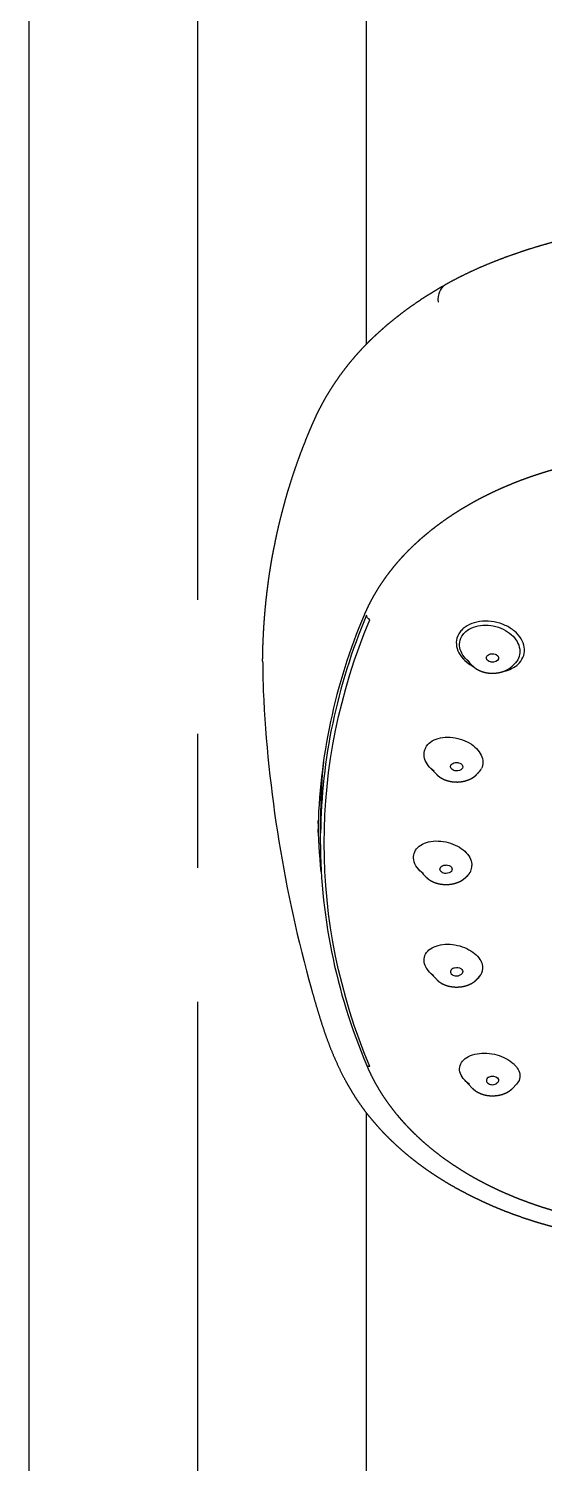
# Model space of a CAD drawing. Header units: millimetres. Extents: x 5066 to 5486, y -1867 to -1273.
# Drawn here: x 5219.42 to 5226.14, y -1583.56 to -1564.84 of the extents above; entities that cross this region are included whole.
import ezdxf

# ---------------------------------------------------------------- set-up
doc = ezdxf.new("R2010")
doc.units = ezdxf.units.MM
doc.header["$LTSCALE"] = 7
doc.header["$MEASUREMENT"] = 0
doc.linetypes.add('CENTER', pattern=[2, 1.25, -0.25, 0.25, -0.25])
doc.layers.add('CL', color=1, linetype='CENTER')
doc.layers.add('DWG', color=7, linetype='CONTINUOUS')

msp = doc.modelspace()

# ---------------------------------------------------------------- linework, layer by layer
at = {"layer": 'CL', "linetype": 'CENTER'}
msp.add_line((5221.619, -1507.542), (5221.619, -1755.515), dxfattribs=at)
at = {"layer": 'DWG'}
for p, q in [((5219.419, -1558.242), (5219.419, -1568.96)), ((5223.819, -1558.242), (5223.819, -1568.959)), ((5219.419, -1568.96), (5219.419, -1602.659)), ((5225.2, -1573.151), (5225.122, -1573.069)), ((5225.73, -1573.151), (5225.758, -1573.121)), ((5224.733, -1574.571), (5224.654, -1574.488)), ((5225.262, -1574.571), (5225.284, -1574.548)), ((5223.223, -1575.057), (5223.22, -1575.339)), ((5224.594, -1575.909), (5224.513, -1575.824)), ((5225.123, -1575.909), (5225.146, -1575.886)), ((5224.733, -1577.247), (5224.646, -1577.157)), ((5225.262, -1577.247), (5225.289, -1577.219)), ((5225.2, -1578.667), (5225.103, -1578.565)), ((5225.73, -1578.667), (5225.774, -1578.62)), ((5223.819, -1578.988), (5223.819, -1602.659))]:
    msp.add_line(p, q, dxfattribs=at)
for centre, radius, start, end in [((5230.732, -1575.451), 7.544, 156.909, 179.0923), ((5226.603, -1573.124), 4.134, 179.8179, 180.9108), ((5225.542, -1572.847), 0.385, 281.1611, 311.9758), ((5239.833, -1572.68), 17.375, 182.6454, 195.6754), ((5230.507, -1575.144), 7.284, 174.2296, 179.3151), ((5225.13, -1574.402), 0.212, 312.1511, 334.3306), ((5230.785, -1575.401), 7.566, 179.5309, 203.102), ((5225.018, -1575.761), 0.179, 310.4713, 359.6758), ((5225.166, -1577.098), 0.173, 309.3714, 25.773)]:
    msp.add_arc(centre, radius, start, end, dxfattribs=at)
at = {"layer": 'DWG', "extrusion": (0, 0, -1)}
for centre, major_axis, start_param, end_param in [((5225.465, -1573.052), (0.08, 0), 5.340708, 8.4823), ((5224.997, -1574.472), (0.08, 0), 5.026548, 8.168141), ((5238.459, -1575.101), (15.266, 0), 3.071011, 3.134818), ((5224.859, -1575.81), (0.08, 0), 4.712389, 7.853982), ((5224.997, -1577.148), (-0.08, 0), 1.256637, 4.39823), ((5225.465, -1578.567), (-0.08, 0), 0.942478, 4.08407)]:
    msp.add_ellipse(centre, major_axis=major_axis, ratio=0.690882, start_param=start_param, end_param=end_param, dxfattribs=at)
at = {"layer": 'DWG'}
for points, degree, knots in [([(5230.959, -1567.103), (5230.833, -1567.103), (5230.708, -1567.104), (5230.583, -1567.106), (5230.457, -1567.108), (5230.332, -1567.111), (5230.207, -1567.115), (5230.082, -1567.119), (5229.957, -1567.124), (5229.832, -1567.13), (5229.707, -1567.136), (5229.582, -1567.143), (5229.457, -1567.151), (5229.332, -1567.16), (5229.208, -1567.169), (5229.083, -1567.179), (5228.959, -1567.189), (5228.834, -1567.201), (5228.71, -1567.213), (5228.586, -1567.226), (5228.461, -1567.239), (5228.337, -1567.254), (5228.214, -1567.269), (5228.09, -1567.285), (5227.966, -1567.301), (5227.843, -1567.318), (5227.72, -1567.337), (5227.597, -1567.355), (5227.474, -1567.375), (5227.352, -1567.395), (5227.23, -1567.416), (5227.108, -1567.438), (5226.986, -1567.461), (5226.864, -1567.484), (5226.756, -1567.506), (5226.648, -1567.53), (5226.541, -1567.554), (5226.434, -1567.58), (5226.327, -1567.607), (5226.22, -1567.636), (5226.115, -1567.666), (5226.01, -1567.697), (5225.905, -1567.73), (5225.802, -1567.764), (5225.7, -1567.8), (5225.598, -1567.837), (5225.498, -1567.876), (5225.399, -1567.916), (5225.302, -1567.957), (5225.206, -1568), (5225.111, -1568.045), (5225.018, -1568.091), (5224.927, -1568.139), (5224.837, -1568.188)], 1, [0, 0, 0.626174, 1.252349, 1.878523, 2.504697, 3.130872, 3.757046, 4.38322, 5.009395, 5.635569, 6.261743, 6.887918, 7.514092, 8.140266, 8.766441, 9.392615, 10.018789, 10.646393, 11.273997, 11.901601, 12.529205, 13.156809, 13.784413, 14.412017, 15.039621, 15.667225, 16.294829, 16.922433, 17.550037, 18.177641, 18.805245, 19.43285, 20.060454, 20.688058, 21.247184, 21.80631, 22.365436, 22.924562, 23.483688, 24.042814, 24.60194, 25.161066, 25.720192, 26.279318, 26.838444, 27.39757, 27.956696, 28.515822, 29.074948, 29.634074, 30.1932, 30.752326, 31.311452, 31.870578, 31.870578]), ([(5222.468, -1573.094), (5222.469, -1573.005), (5222.471, -1572.916), (5222.475, -1572.827), (5222.479, -1572.738), (5222.484, -1572.65), (5222.49, -1572.561), (5222.497, -1572.472), (5222.505, -1572.384), (5222.514, -1572.295), (5222.524, -1572.207), (5222.535, -1572.119), (5222.546, -1572.031), (5222.559, -1571.942), (5222.573, -1571.855), (5222.588, -1571.767), (5222.604, -1571.679), (5222.622, -1571.59), (5222.64, -1571.501), (5222.659, -1571.413), (5222.679, -1571.324), (5222.7, -1571.236), (5222.723, -1571.148), (5222.746, -1571.061), (5222.77, -1570.973), (5222.795, -1570.885), (5222.822, -1570.798), (5222.849, -1570.711), (5222.878, -1570.623), (5222.908, -1570.536), (5222.939, -1570.449), (5222.971, -1570.362), (5223.005, -1570.275), (5223.039, -1570.188), (5223.075, -1570.101), (5223.112, -1570.014), (5223.151, -1569.927), (5223.172, -1569.88), (5223.195, -1569.832), (5223.22, -1569.785), (5223.245, -1569.737), (5223.271, -1569.689), (5223.298, -1569.641), (5223.327, -1569.594), (5223.356, -1569.546), (5223.386, -1569.499), (5223.418, -1569.452), (5223.45, -1569.405), (5223.483, -1569.358), (5223.517, -1569.312), (5223.552, -1569.266), (5223.587, -1569.221), (5223.624, -1569.176), (5223.661, -1569.132), (5223.699, -1569.088), (5223.738, -1569.045), (5223.777, -1569.002), (5223.822, -1568.956), (5223.867, -1568.91), (5223.914, -1568.865), (5223.961, -1568.821), (5224.01, -1568.777), (5224.059, -1568.733), (5224.109, -1568.69), (5224.161, -1568.648), (5224.213, -1568.606), (5224.266, -1568.565), (5224.319, -1568.524), (5224.374, -1568.484), (5224.429, -1568.445), (5224.486, -1568.406), (5224.542, -1568.368), (5224.6, -1568.33), (5224.658, -1568.294), (5224.717, -1568.258), (5224.777, -1568.222), (5224.838, -1568.187)], 1, [0, 0, 0.626196, 1.252392, 1.878588, 2.504784, 3.13098, 3.757176, 4.383372, 5.009568, 5.635764, 6.26196, 6.888156, 7.514352, 8.140548, 8.766744, 9.39294, 10.019136, 10.65688, 11.294625, 11.932369, 12.570114, 13.207858, 13.845602, 14.483347, 15.121091, 15.758836, 16.39658, 17.034325, 17.672069, 18.309814, 18.947558, 19.585303, 20.223047, 20.860791, 21.498536, 22.13628, 22.774025, 23.120874, 23.467722, 23.814571, 24.16142, 24.508269, 24.855118, 25.201966, 25.548815, 25.895664, 26.242513, 26.589362, 26.93621, 27.283059, 27.629908, 27.976757, 28.323606, 28.670454, 29.017303, 29.364152, 29.711001, 30.094111, 30.477221, 30.860332, 31.243442, 31.626553, 32.009663, 32.392773, 32.775884, 33.158994, 33.542104, 33.925215, 34.308325, 34.691436, 35.074546, 35.457656, 35.840767, 36.223877, 36.606987, 36.990098, 37.373208, 37.373208]), ([(5226.7, -1570.488), (5226.641, -1570.5), (5226.582, -1570.513), (5226.524, -1570.526), (5226.465, -1570.54), (5226.407, -1570.555), (5226.35, -1570.57), (5226.293, -1570.585), (5226.236, -1570.602), (5226.179, -1570.618), (5226.123, -1570.636), (5226.067, -1570.654), (5226.012, -1570.672), (5225.956, -1570.691), (5225.902, -1570.71), (5225.848, -1570.73), (5225.794, -1570.751), (5225.74, -1570.772), (5225.687, -1570.794), (5225.635, -1570.816), (5225.583, -1570.838), (5225.531, -1570.862), (5225.48, -1570.885), (5225.43, -1570.909), (5225.38, -1570.934), (5225.33, -1570.959), (5225.281, -1570.985), (5225.233, -1571.011), (5225.185, -1571.038), (5225.138, -1571.065), (5225.091, -1571.092), (5225.045, -1571.12), (5225, -1571.149), (5224.955, -1571.177), (5224.911, -1571.207), (5224.867, -1571.236), (5224.824, -1571.267), (5224.782, -1571.297), (5224.74, -1571.328), (5224.699, -1571.36), (5224.658, -1571.391), (5224.619, -1571.424), (5224.58, -1571.456), (5224.541, -1571.489), (5224.504, -1571.522), (5224.467, -1571.556), (5224.43, -1571.59), (5224.395, -1571.624), (5224.36, -1571.659), (5224.326, -1571.694), (5224.293, -1571.729), (5224.26, -1571.765), (5224.228, -1571.801), (5224.197, -1571.837), (5224.167, -1571.874), (5224.138, -1571.911), (5224.109, -1571.948), (5224.079, -1571.988), (5224.05, -1572.029), (5224.022, -1572.07), (5223.994, -1572.111), (5223.968, -1572.152), (5223.943, -1572.194), (5223.918, -1572.236), (5223.895, -1572.278), (5223.872, -1572.32), (5223.85, -1572.363), (5223.83, -1572.406), (5223.81, -1572.449), (5223.791, -1572.492)], 1, [4.994716, 4.994716, 5.00909, 5.023463, 5.037837, 5.05221, 5.066583, 5.080957, 5.09533, 5.109704, 5.124077, 5.138451, 5.152824, 5.167198, 5.181571, 5.195945, 5.210318, 5.224692, 5.239065, 5.253438, 5.267812, 5.282185, 5.296559, 5.310932, 5.325306, 5.339679, 5.354053, 5.368426, 5.3828, 5.397173, 5.411546, 5.42592, 5.440293, 5.454667, 5.46904, 5.483414, 5.497787, 5.512161, 5.526534, 5.540908, 5.555281, 5.569654, 5.584028, 5.598401, 5.612775, 5.627148, 5.641522, 5.655895, 5.670269, 5.684642, 5.699016, 5.713389, 5.727762, 5.742136, 5.756509, 5.770883, 5.785256, 5.79963, 5.815109, 5.830588, 5.846067, 5.861546, 5.877025, 5.892504, 5.907983, 5.923463, 5.938942, 5.954421, 5.9699, 5.985379, 6.000858, 6.000858]), ([(5225.799, -1573.133), (5225.805, -1573.128), (5225.81, -1573.122), (5225.816, -1573.116), (5225.841, -1573.088), (5225.86, -1573.055), (5225.871, -1573.02), (5225.881, -1572.986), (5225.883, -1572.949), (5225.878, -1572.912), (5225.872, -1572.875), (5225.858, -1572.838), (5225.837, -1572.803), (5225.815, -1572.767), (5225.786, -1572.733), (5225.751, -1572.704), (5225.716, -1572.674), (5225.674, -1572.648), (5225.629, -1572.627), (5225.584, -1572.606), (5225.534, -1572.591), (5225.484, -1572.582), (5225.434, -1572.573), (5225.382, -1572.57), (5225.333, -1572.574), (5225.284, -1572.577), (5225.237, -1572.588), (5225.194, -1572.604), (5225.153, -1572.62), (5225.115, -1572.642), (5225.084, -1572.668), (5225.069, -1572.681), (5225.055, -1572.695), (5225.044, -1572.711), (5225.018, -1572.744), (5225.001, -1572.782), (5224.995, -1572.822), (5224.99, -1572.857), (5224.993, -1572.895), (5225.004, -1572.931), (5225.014, -1572.967), (5225.033, -1573.004), (5225.059, -1573.037), (5225.085, -1573.071), (5225.119, -1573.103), (5225.157, -1573.13), (5225.175, -1573.142), (5225.194, -1573.154), (5225.214, -1573.165)], 3, [0, 0, 0, 0, 0.010627, 0.010627, 0.010627, 0.0632774, 0.0632774, 0.0632774, 0.1157414, 0.1157414, 0.1157414, 0.1685971, 0.1685971, 0.1685971, 0.2221921, 0.2221921, 0.2221921, 0.2765283, 0.2765283, 0.2765283, 0.3312981, 0.3312981, 0.3312981, 0.3860439, 0.3860439, 0.3860439, 0.4403562, 0.4403562, 0.4403562, 0.4940208, 0.4940208, 0.4940208, 0.5207093, 0.5207093, 0.5207093, 0.5798719, 0.5798719, 0.5798719, 0.6325164, 0.6325164, 0.6325164, 0.6854549, 0.6854549, 0.6854549, 0.7390417, 0.7390417, 0.7390417, 0.7642083, 0.7642083, 0.7642083, 0.7642083]), ([(5225.171, -1573.113), (5225.142, -1573.091), (5225.116, -1573.066), (5225.096, -1573.039), (5225.073, -1573.009), (5225.055, -1572.976), (5225.045, -1572.943), (5225.035, -1572.911), (5225.033, -1572.877), (5225.037, -1572.845), (5225.043, -1572.809), (5225.058, -1572.775), (5225.081, -1572.745), (5225.091, -1572.732), (5225.103, -1572.719), (5225.117, -1572.707), (5225.144, -1572.684), (5225.178, -1572.665), (5225.216, -1572.651), (5225.254, -1572.637), (5225.296, -1572.628), (5225.34, -1572.625), (5225.384, -1572.623), (5225.43, -1572.626), (5225.475, -1572.635), (5225.519, -1572.644), (5225.563, -1572.659), (5225.603, -1572.678), (5225.643, -1572.697), (5225.68, -1572.722), (5225.71, -1572.749), (5225.741, -1572.776), (5225.766, -1572.806), (5225.784, -1572.838), (5225.803, -1572.87), (5225.814, -1572.903), (5225.819, -1572.936), (5225.824, -1572.969), (5225.821, -1573.001), (5225.812, -1573.032), (5225.803, -1573.062), (5225.786, -1573.091), (5225.764, -1573.116), (5225.762, -1573.118), (5225.76, -1573.12), (5225.758, -1573.121)], 3, [0.2662574, 0.2662574, 0.2662574, 0.2662574, 0.3134825, 0.3134825, 0.3134825, 0.3668367, 0.3668367, 0.3668367, 0.4199595, 0.4199595, 0.4199595, 0.4797087, 0.4797087, 0.4797087, 0.5066625, 0.5066625, 0.5066625, 0.5608613, 0.5608613, 0.5608613, 0.6156673, 0.6156673, 0.6156673, 0.6708093, 0.6708093, 0.6708093, 0.7258137, 0.7258137, 0.7258137, 0.780165, 0.780165, 0.780165, 0.8335212, 0.8335212, 0.8335212, 0.8858884, 0.8858884, 0.8858884, 0.9376656, 0.9376656, 0.9376656, 0.9895291, 0.9895291, 0.9895291, 0.9934417, 0.9934417, 0.9934417, 0.9934417]), ([(5225.2, -1573.151), (5225.211, -1573.162), (5225.222, -1573.172), (5225.234, -1573.181), (5225.246, -1573.19), (5225.259, -1573.198), (5225.273, -1573.206), (5225.287, -1573.213), (5225.302, -1573.22), (5225.318, -1573.226), (5225.334, -1573.232), (5225.35, -1573.237), (5225.367, -1573.241), (5225.383, -1573.245), (5225.401, -1573.247), (5225.418, -1573.25), (5225.435, -1573.251), (5225.453, -1573.252), (5225.471, -1573.252), (5225.488, -1573.252), (5225.506, -1573.25), (5225.523, -1573.248), (5225.54, -1573.246), (5225.557, -1573.242), (5225.574, -1573.238), (5225.591, -1573.234), (5225.607, -1573.228), (5225.623, -1573.222), (5225.638, -1573.216), (5225.653, -1573.208), (5225.667, -1573.2), (5225.681, -1573.192), (5225.694, -1573.183), (5225.707, -1573.173), (5225.719, -1573.162), (5225.73, -1573.151)], 1, [0.584435, 0.584435, 0.63789, 0.691346, 0.744802, 0.798258, 0.851714, 0.90517, 0.961835, 1.018501, 1.075167, 1.131833, 1.188499, 1.245165, 1.302426, 1.359688, 1.41695, 1.474212, 1.531473, 1.588735, 1.645971, 1.703206, 1.760441, 1.817677, 1.874912, 1.932147, 1.989402, 2.046657, 2.103912, 2.161167, 2.218422, 2.275677, 2.331974, 2.38827, 2.444566, 2.500862, 2.557158, 2.557158]), ([(5224.703, -1574.532), (5224.674, -1574.51), (5224.647, -1574.484), (5224.627, -1574.457), (5224.605, -1574.428), (5224.589, -1574.397), (5224.58, -1574.367), (5224.57, -1574.332), (5224.57, -1574.296), (5224.578, -1574.263), (5224.582, -1574.249), (5224.587, -1574.236), (5224.594, -1574.223), (5224.608, -1574.196), (5224.63, -1574.171), (5224.657, -1574.151), (5224.685, -1574.13), (5224.72, -1574.114), (5224.757, -1574.103), (5224.795, -1574.092), (5224.838, -1574.086), (5224.881, -1574.086), (5224.924, -1574.086), (5224.969, -1574.091), (5225.012, -1574.102), (5225.055, -1574.112), (5225.097, -1574.128), (5225.135, -1574.147), (5225.172, -1574.167), (5225.207, -1574.19), (5225.236, -1574.216), (5225.264, -1574.241), (5225.288, -1574.27), (5225.305, -1574.299), (5225.322, -1574.328), (5225.333, -1574.359), (5225.337, -1574.389), (5225.341, -1574.419), (5225.338, -1574.449), (5225.328, -1574.476), (5225.326, -1574.482), (5225.324, -1574.488), (5225.321, -1574.494)], 3, [0.317532, 0.317532, 0.317532, 0.317532, 0.3674067, 0.3674067, 0.3674067, 0.4199895, 0.4199895, 0.4199895, 0.4802634, 0.4802634, 0.4802634, 0.5056942, 0.5056942, 0.5056942, 0.5597866, 0.5597866, 0.5597866, 0.6149898, 0.6149898, 0.6149898, 0.6707749, 0.6707749, 0.6707749, 0.7263174, 0.7263174, 0.7263174, 0.7808955, 0.7808955, 0.7808955, 0.8341678, 0.8341678, 0.8341678, 0.8862518, 0.8862518, 0.8862518, 0.9376536, 0.9376536, 0.9376536, 0.9891091, 0.9891091, 0.9891091, 1, 1, 1, 1]), ([(5224.733, -1574.571), (5224.743, -1574.581), (5224.755, -1574.591), (5224.766, -1574.6), (5224.779, -1574.609), (5224.792, -1574.617), (5224.805, -1574.625), (5224.82, -1574.633), (5224.835, -1574.639), (5224.85, -1574.646), (5224.866, -1574.651), (5224.882, -1574.656), (5224.899, -1574.66), (5224.916, -1574.664), (5224.933, -1574.667), (5224.95, -1574.669), (5224.968, -1574.671), (5224.985, -1574.671), (5225.003, -1574.672), (5225.02, -1574.671), (5225.038, -1574.67), (5225.055, -1574.668), (5225.073, -1574.665), (5225.09, -1574.662), (5225.106, -1574.658), (5225.123, -1574.653), (5225.139, -1574.648), (5225.155, -1574.642), (5225.17, -1574.635), (5225.185, -1574.628), (5225.2, -1574.62), (5225.213, -1574.611), (5225.227, -1574.602), (5225.239, -1574.592), (5225.251, -1574.582), (5225.262, -1574.571)], 1, [0.584435, 0.584435, 0.63789, 0.691346, 0.744802, 0.798258, 0.851714, 0.90517, 0.961835, 1.018501, 1.075167, 1.131833, 1.188499, 1.245165, 1.302426, 1.359688, 1.41695, 1.474212, 1.531473, 1.588735, 1.645971, 1.703206, 1.760441, 1.817677, 1.874912, 1.932147, 1.989402, 2.046657, 2.103912, 2.161167, 2.218422, 2.275677, 2.331974, 2.38827, 2.444566, 2.500862, 2.557158, 2.557158]), ([(5224.564, -1575.869), (5224.563, -1575.869), (5224.563, -1575.868), (5224.562, -1575.868), (5224.531, -1575.844), (5224.504, -1575.817), (5224.483, -1575.789), (5224.46, -1575.757), (5224.444, -1575.722), (5224.438, -1575.688), (5224.435, -1575.674), (5224.434, -1575.66), (5224.435, -1575.646), (5224.436, -1575.617), (5224.445, -1575.588), (5224.461, -1575.563), (5224.477, -1575.537), (5224.501, -1575.514), (5224.529, -1575.496), (5224.558, -1575.477), (5224.594, -1575.463), (5224.632, -1575.454), (5224.671, -1575.444), (5224.713, -1575.44), (5224.757, -1575.442), (5224.799, -1575.443), (5224.844, -1575.45), (5224.886, -1575.461), (5224.928, -1575.473), (5224.969, -1575.489), (5225.006, -1575.508), (5225.042, -1575.528), (5225.075, -1575.551), (5225.102, -1575.576), (5225.129, -1575.601), (5225.152, -1575.629), (5225.168, -1575.657), (5225.183, -1575.686), (5225.193, -1575.715), (5225.196, -1575.744), (5225.197, -1575.75), (5225.197, -1575.756), (5225.197, -1575.762)], 3, [0.3659906, 0.3659906, 0.3659906, 0.3659906, 0.367095, 0.367095, 0.367095, 0.419889, 0.419889, 0.419889, 0.4801679, 0.4801679, 0.4801679, 0.5052206, 0.5052206, 0.5052206, 0.5587492, 0.5587492, 0.5587492, 0.6134834, 0.6134834, 0.6134834, 0.6691453, 0.6691453, 0.6691453, 0.7249672, 0.7249672, 0.7249672, 0.7800925, 0.7800925, 0.7800925, 0.833961, 0.833961, 0.833961, 0.8864898, 0.8864898, 0.8864898, 0.9380522, 0.9380522, 0.9380522, 0.9893344, 0.9893344, 0.9893344, 1, 1, 1, 1]), ([(5224.594, -1575.909), (5224.605, -1575.919), (5224.616, -1575.929), (5224.628, -1575.939), (5224.64, -1575.947), (5224.653, -1575.956), (5224.666, -1575.963), (5224.681, -1575.971), (5224.696, -1575.978), (5224.712, -1575.984), (5224.727, -1575.989), (5224.744, -1575.994), (5224.76, -1575.999), (5224.777, -1576.002), (5224.794, -1576.005), (5224.812, -1576.007), (5224.829, -1576.009), (5224.847, -1576.01), (5224.864, -1576.01), (5224.882, -1576.009), (5224.899, -1576.008), (5224.917, -1576.006), (5224.934, -1576.003), (5224.951, -1576), (5224.968, -1575.996), (5224.984, -1575.991), (5225, -1575.986), (5225.016, -1575.98), (5225.032, -1575.973), (5225.047, -1575.966), (5225.061, -1575.958), (5225.075, -1575.949), (5225.088, -1575.94), (5225.1, -1575.93), (5225.112, -1575.92), (5225.123, -1575.909)], 1, [0.584435, 0.584435, 0.63789, 0.691346, 0.744802, 0.798258, 0.851714, 0.90517, 0.961835, 1.018501, 1.075167, 1.131833, 1.188499, 1.245165, 1.302426, 1.359688, 1.41695, 1.474212, 1.531473, 1.588735, 1.645971, 1.703206, 1.760441, 1.817677, 1.874912, 1.932147, 1.989402, 2.046657, 2.103912, 2.161167, 2.218422, 2.275677, 2.331974, 2.38827, 2.444566, 2.500862, 2.557158, 2.557158]), ([(5224.701, -1577.204), (5224.697, -1577.202), (5224.694, -1577.199), (5224.69, -1577.196), (5224.656, -1577.17), (5224.627, -1577.139), (5224.607, -1577.107), (5224.598, -1577.093), (5224.591, -1577.079), (5224.586, -1577.065), (5224.574, -1577.036), (5224.57, -1577.006), (5224.573, -1576.978), (5224.576, -1576.95), (5224.587, -1576.922), (5224.605, -1576.898), (5224.622, -1576.874), (5224.648, -1576.852), (5224.678, -1576.835), (5224.709, -1576.818), (5224.745, -1576.805), (5224.785, -1576.798), (5224.824, -1576.79), (5224.867, -1576.788), (5224.911, -1576.79), (5224.953, -1576.793), (5224.997, -1576.8), (5225.04, -1576.812), (5225.081, -1576.824), (5225.121, -1576.84), (5225.157, -1576.86), (5225.192, -1576.879), (5225.224, -1576.902), (5225.251, -1576.927), (5225.277, -1576.952), (5225.299, -1576.979), (5225.313, -1577.007), (5225.316, -1577.012), (5225.319, -1577.018), (5225.321, -1577.023)], 3, [0.4141276, 0.4141276, 0.4141276, 0.4141276, 0.419994, 0.419994, 0.419994, 0.4799952, 0.4799952, 0.4799952, 0.5053086, 0.5053086, 0.5053086, 0.5583663, 0.5583663, 0.5583663, 0.6125258, 0.6125258, 0.6125258, 0.6678124, 0.6678124, 0.6678124, 0.7236486, 0.7236486, 0.7236486, 0.779158, 0.779158, 0.779158, 0.833607, 0.833607, 0.833607, 0.8866985, 0.8866985, 0.8866985, 0.9386293, 0.9386293, 0.9386293, 0.9899776, 0.9899776, 0.9899776, 1, 1, 1, 1]), ([(5224.733, -1577.247), (5224.743, -1577.258), (5224.755, -1577.268), (5224.766, -1577.277), (5224.779, -1577.286), (5224.792, -1577.294), (5224.805, -1577.302), (5224.82, -1577.309), (5224.835, -1577.316), (5224.85, -1577.322), (5224.866, -1577.328), (5224.882, -1577.333), (5224.899, -1577.337), (5224.916, -1577.34), (5224.933, -1577.343), (5224.95, -1577.345), (5224.968, -1577.347), (5224.985, -1577.348), (5225.003, -1577.348), (5225.02, -1577.347), (5225.038, -1577.346), (5225.055, -1577.344), (5225.073, -1577.342), (5225.09, -1577.338), (5225.106, -1577.334), (5225.123, -1577.329), (5225.139, -1577.324), (5225.155, -1577.318), (5225.17, -1577.311), (5225.185, -1577.304), (5225.2, -1577.296), (5225.213, -1577.287), (5225.227, -1577.278), (5225.239, -1577.269), (5225.251, -1577.258), (5225.262, -1577.247)], 1, [0.584435, 0.584435, 0.63789, 0.691346, 0.744802, 0.798258, 0.851714, 0.90517, 0.961835, 1.018501, 1.075167, 1.131833, 1.188499, 1.245165, 1.302426, 1.359688, 1.41695, 1.474212, 1.531473, 1.588735, 1.645971, 1.703206, 1.760441, 1.817677, 1.874912, 1.932147, 1.989402, 2.046657, 2.103912, 2.161167, 2.218422, 2.275677, 2.331974, 2.38827, 2.444566, 2.500862, 2.557158, 2.557158]), ([(5223.104, -1577.374), (5223.147, -1577.527), (5223.193, -1577.681), (5223.241, -1577.834), (5223.292, -1577.987), (5223.349, -1578.139), (5223.412, -1578.29), (5223.481, -1578.44), (5223.558, -1578.589), (5223.644, -1578.736), (5223.674, -1578.784), (5223.705, -1578.831), (5223.738, -1578.878), (5223.771, -1578.925), (5223.806, -1578.972), (5223.842, -1579.018), (5223.879, -1579.063), (5223.917, -1579.108), (5223.956, -1579.153), (5223.995, -1579.197), (5224.036, -1579.241), (5224.078, -1579.284), (5224.121, -1579.327), (5224.165, -1579.369), (5224.209, -1579.411), (5224.255, -1579.452), (5224.301, -1579.493), (5224.348, -1579.533), (5224.396, -1579.572), (5224.445, -1579.611), (5224.496, -1579.65), (5224.548, -1579.688), (5224.6, -1579.726), (5224.654, -1579.763), (5224.708, -1579.799), (5224.763, -1579.835), (5224.82, -1579.87), (5224.876, -1579.905), (5224.934, -1579.939), (5224.993, -1579.972), (5225.052, -1580.005), (5225.112, -1580.036), (5225.172, -1580.068), (5225.234, -1580.098), (5225.296, -1580.128), (5225.358, -1580.157), (5225.421, -1580.185), (5225.485, -1580.213), (5225.55, -1580.24), (5225.614, -1580.266), (5225.672, -1580.288), (5225.73, -1580.31), (5225.789, -1580.331), (5225.848, -1580.352), (5225.908, -1580.372), (5225.968, -1580.392), (5226.028, -1580.411), (5226.089, -1580.429), (5226.15, -1580.447), (5226.212, -1580.464), (5226.274, -1580.48), (5226.336, -1580.496), (5226.398, -1580.511), (5226.461, -1580.526), (5226.524, -1580.54), (5226.587, -1580.553)], 1, [0, 0, 1.114582, 2.229164, 3.343746, 4.458327, 5.572909, 6.687491, 7.802073, 8.916655, 10.031237, 10.397789, 10.764341, 11.130893, 11.497445, 11.863998, 12.23055, 12.597102, 12.963654, 13.330206, 13.696758, 14.063311, 14.429863, 14.796415, 15.162967, 15.529519, 15.896072, 16.262624, 16.629176, 16.995728, 17.36228, 17.735213, 18.108145, 18.481078, 18.85401, 19.226943, 19.599875, 19.972808, 20.34574, 20.718673, 21.091605, 21.464538, 21.83747, 22.210403, 22.583335, 22.956267, 23.3292, 23.702132, 24.075065, 24.447997, 24.82093, 25.150615, 25.4803, 25.809985, 26.13967, 26.469356, 26.799041, 27.128726, 27.458411, 27.788096, 28.117781, 28.447467, 28.777152, 29.106837, 29.436522, 29.766207, 30.095892, 30.095892]), ([(5225.165, -1578.617), (5225.156, -1578.611), (5225.148, -1578.605), (5225.14, -1578.598), (5225.125, -1578.586), (5225.111, -1578.573), (5225.099, -1578.56), (5225.075, -1578.534), (5225.057, -1578.506), (5225.046, -1578.477), (5225.036, -1578.448), (5225.033, -1578.419), (5225.037, -1578.392), (5225.042, -1578.364), (5225.054, -1578.337), (5225.074, -1578.314), (5225.093, -1578.29), (5225.12, -1578.269), (5225.152, -1578.253), (5225.184, -1578.237), (5225.222, -1578.225), (5225.263, -1578.218), (5225.303, -1578.211), (5225.347, -1578.209), (5225.391, -1578.212), (5225.434, -1578.214), (5225.479, -1578.222), (5225.521, -1578.234), (5225.563, -1578.245), (5225.603, -1578.261), (5225.639, -1578.28), (5225.675, -1578.299), (5225.708, -1578.321), (5225.735, -1578.345), (5225.74, -1578.349), (5225.745, -1578.354), (5225.749, -1578.359)], 3, [0.4650265, 0.4650265, 0.4650265, 0.4650265, 0.4793399, 0.4793399, 0.4793399, 0.506206, 0.506206, 0.506206, 0.5594941, 0.5594941, 0.5594941, 0.61334, 0.61334, 0.61334, 0.6679531, 0.6679531, 0.6679531, 0.7231612, 0.7231612, 0.7231612, 0.7783943, 0.7783943, 0.7783943, 0.832946, 0.832946, 0.832946, 0.8863642, 0.8863642, 0.8863642, 0.938691, 0.938691, 0.938691, 0.9904258, 0.9904258, 0.9904258, 1, 1, 1, 1]), ([(5223.825, -1578.372), (5223.844, -1578.417), (5223.865, -1578.462), (5223.886, -1578.506), (5223.909, -1578.551), (5223.932, -1578.595), (5223.957, -1578.638), (5223.983, -1578.682), (5224.009, -1578.725), (5224.037, -1578.768), (5224.066, -1578.811), (5224.095, -1578.853), (5224.126, -1578.895), (5224.157, -1578.936), (5224.189, -1578.978), (5224.222, -1579.018), (5224.257, -1579.059), (5224.292, -1579.099), (5224.327, -1579.138), (5224.364, -1579.177), (5224.402, -1579.216), (5224.441, -1579.255), (5224.482, -1579.294), (5224.523, -1579.333), (5224.566, -1579.371), (5224.609, -1579.408), (5224.653, -1579.445), (5224.699, -1579.482), (5224.745, -1579.518), (5224.791, -1579.554), (5224.839, -1579.589), (5224.888, -1579.623), (5224.937, -1579.657), (5224.987, -1579.69), (5225.038, -1579.723), (5225.089, -1579.755), (5225.141, -1579.787), (5225.194, -1579.818), (5225.248, -1579.848), (5225.302, -1579.877), (5225.357, -1579.906), (5225.412, -1579.935), (5225.469, -1579.962), (5225.525, -1579.989), (5225.583, -1580.016), (5225.641, -1580.041), (5225.7, -1580.066), (5225.759, -1580.091), (5225.819, -1580.115), (5225.88, -1580.138), (5225.941, -1580.16), (5226.003, -1580.182), (5226.065, -1580.203), (5226.127, -1580.224), (5226.19, -1580.243), (5226.254, -1580.262), (5226.317, -1580.281), (5226.382, -1580.298), (5226.446, -1580.315), (5226.511, -1580.331), (5226.576, -1580.346), (5226.625, -1580.357), (5226.675, -1580.368), (5226.725, -1580.378)], 1, [0, 0, 0.334535, 0.66907, 1.003605, 1.338141, 1.672676, 2.007211, 2.341746, 2.676281, 3.010816, 3.345352, 3.679887, 4.014422, 4.348957, 4.683492, 5.018027, 5.352563, 5.687098, 6.021633, 6.356168, 6.690703, 7.034784, 7.378864, 7.722944, 8.067024, 8.411105, 8.755185, 9.099265, 9.443346, 9.787426, 10.131506, 10.475586, 10.819667, 11.163747, 11.507827, 11.851908, 12.195988, 12.540068, 12.884148, 13.228229, 13.572309, 13.91564, 14.25897, 14.602301, 14.945632, 15.288962, 15.632293, 15.975623, 16.318954, 16.662285, 17.005615, 17.348946, 17.692277, 18.035607, 18.378938, 18.722269, 19.065599, 19.40893, 19.75226, 20.095591, 20.438922, 20.698548, 20.958174, 21.2178, 21.2178]), ([(5225.749, -1578.359), (5225.769, -1578.379), (5225.786, -1578.401), (5225.798, -1578.423), (5225.813, -1578.45), (5225.821, -1578.478), (5225.821, -1578.505), (5225.822, -1578.533), (5225.815, -1578.56), (5225.801, -1578.584), (5225.789, -1578.605), (5225.772, -1578.625), (5225.751, -1578.641)], 3, [0, 0, 0, 0, 0.0420573, 0.0420573, 0.0420573, 0.0946403, 0.0946403, 0.0946403, 0.1482071, 0.1482071, 0.1482071, 0.1941148, 0.1941148, 0.1941148, 0.1941148]), ([(5225.2, -1578.667), (5225.211, -1578.677), (5225.222, -1578.687), (5225.234, -1578.696), (5225.246, -1578.705), (5225.259, -1578.713), (5225.273, -1578.721), (5225.287, -1578.728), (5225.302, -1578.735), (5225.318, -1578.741), (5225.334, -1578.747), (5225.35, -1578.752), (5225.367, -1578.756), (5225.384, -1578.76), (5225.401, -1578.763), (5225.418, -1578.765), (5225.435, -1578.766), (5225.453, -1578.767), (5225.471, -1578.767), (5225.488, -1578.767), (5225.506, -1578.765), (5225.523, -1578.764), (5225.54, -1578.761), (5225.557, -1578.758), (5225.574, -1578.754), (5225.591, -1578.749), (5225.607, -1578.743), (5225.623, -1578.737), (5225.638, -1578.731), (5225.653, -1578.723), (5225.667, -1578.715), (5225.681, -1578.707), (5225.694, -1578.698), (5225.707, -1578.688), (5225.719, -1578.678), (5225.73, -1578.667)], 1, [0.584435, 0.584435, 0.63789, 0.691346, 0.744802, 0.798258, 0.851714, 0.90517, 0.961835, 1.018501, 1.075167, 1.131833, 1.188499, 1.245165, 1.302426, 1.359688, 1.41695, 1.474212, 1.531473, 1.588735, 1.645971, 1.703206, 1.760441, 1.817677, 1.874912, 1.932147, 1.989402, 2.046657, 2.103912, 2.161167, 2.218422, 2.275677, 2.331974, 2.38827, 2.444566, 2.500862, 2.557158, 2.557158])]:
    msp.add_open_spline(points, degree=degree, knots=knots, dxfattribs=at)
for points in [[(5224.839, -1568.192), (5224.782, -1568.225), (5224.749, -1568.301), (5224.754, -1568.411)], [(5223.865, -1578.386), (5223.072, -1576.494), (5223.072, -1574.447), (5223.865, -1572.554)], [(5223.823, -1572.494), (5223.434, -1573.419), (5223.234, -1574.379), (5223.223, -1575.339)], [(5223.865, -1572.554), (5223.84, -1572.542), (5223.821, -1572.517), (5223.823, -1572.494)], [(5222.468, -1573.094), (5222.468, -1573.1), (5222.468, -1573.106), (5222.469, -1573.112)], [(5222.469, -1573.118), (5222.469, -1573.239), (5222.471, -1573.36), (5222.477, -1573.481)], [(5225.418, -1573.097), (5225.41, -1573.093), (5225.395, -1573.082), (5225.384, -1573.061), (5225.385, -1573.039), (5225.399, -1573.019), (5225.422, -1573.004), (5225.452, -1572.996), (5225.484, -1572.997), (5225.504, -1573.003), (5225.512, -1573.008)], [(5225.749, -1573.131), (5225.747, -1573.133), (5225.745, -1573.134), (5225.743, -1573.136)], [(5224.973, -1574.524), (5224.963, -1574.522), (5224.944, -1574.515), (5224.924, -1574.497), (5224.916, -1574.476), (5224.919, -1574.454), (5224.935, -1574.435), (5224.96, -1574.421), (5224.991, -1574.415), (5225.012, -1574.417), (5225.022, -1574.419)], [(5224.859, -1575.865), (5224.848, -1575.865), (5224.827, -1575.862), (5224.801, -1575.85), (5224.783, -1575.832), (5224.777, -1575.81), (5224.783, -1575.788), (5224.801, -1575.77), (5224.827, -1575.757), (5224.848, -1575.755), (5224.859, -1575.755)], [(5224.973, -1577.095), (5224.963, -1577.098), (5224.944, -1577.105), (5224.924, -1577.122), (5224.916, -1577.144), (5224.919, -1577.166), (5224.935, -1577.185), (5224.96, -1577.199), (5224.991, -1577.205), (5225.012, -1577.203), (5225.022, -1577.201)], [(5223.865, -1578.386), (5223.84, -1578.39), (5223.821, -1578.378), (5223.823, -1578.361)], [(5225.418, -1578.523), (5225.41, -1578.527), (5225.395, -1578.538), (5225.384, -1578.559), (5225.385, -1578.581), (5225.399, -1578.601), (5225.422, -1578.616), (5225.452, -1578.623), (5225.484, -1578.623), (5225.504, -1578.616), (5225.512, -1578.612)]]:
    msp.add_open_spline(points, degree=3, dxfattribs=at)

doc.saveas('drawing.dxf')
